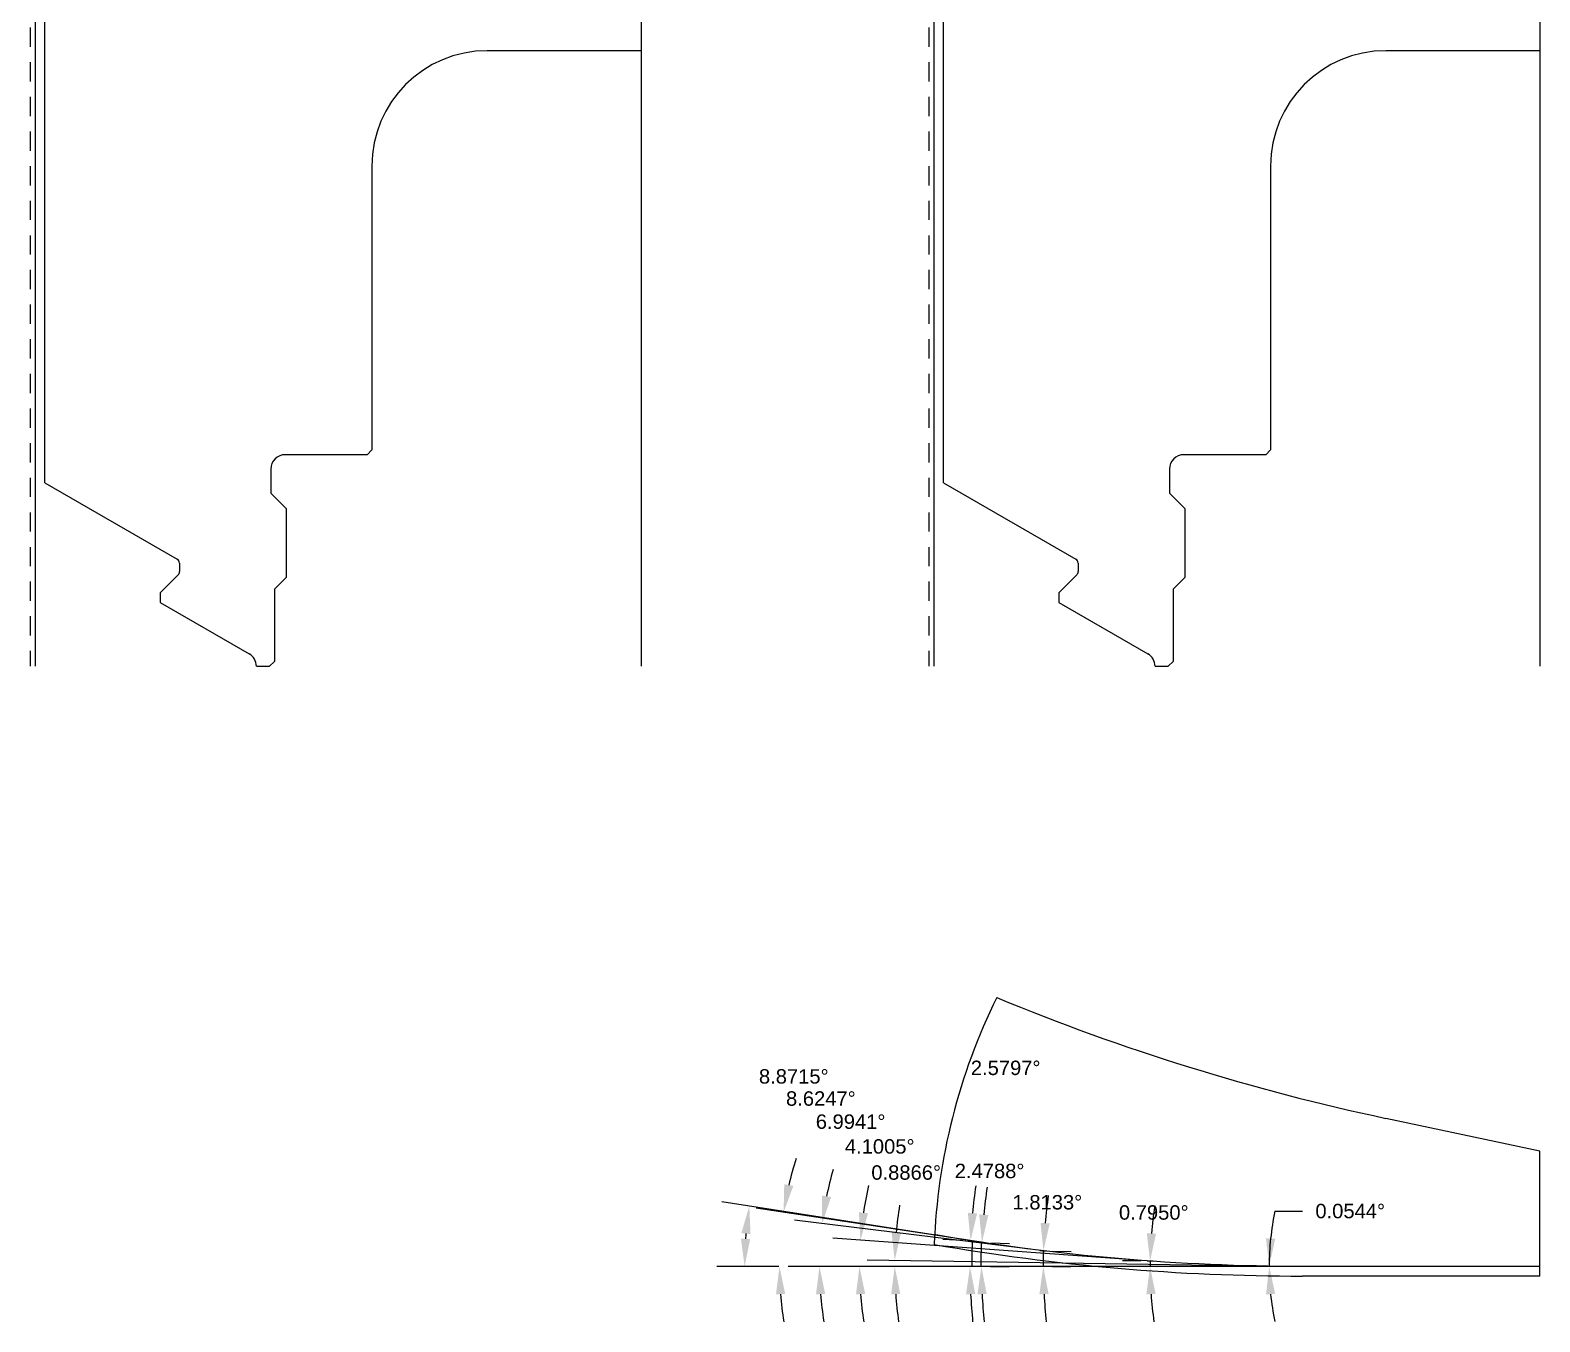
# Model space of a CAD drawing. Header units: inches. Extents: x 105.3 to 145.9, y -21.1 to -7.6.
# Drawn here: x 105.88 to 115.69, y -21.06 to -12.66 of the extents above; entities that cross this region are included whole.
import ezdxf

# ---------------------------------------------------------------- set-up
doc = ezdxf.new("R2010")
doc.units = ezdxf.units.IN
doc.header["$MEASUREMENT"] = 0
doc.header["$PDMODE"] = 35
doc.linetypes.add('HIDDEN2', pattern=[0.1875, 0.125, -0.0625])
doc.layers.get('Defpoints').update_dxf_attribs({"color": 10})
doc.layers.add('Dims', color=4, linetype='Continuous')
doc.styles.get("Standard").update_dxf_attribs({"font": 'arial.ttf'})
doc.dimstyles.get("Standard").update_dxf_attribs({"dimtxt": 0.09375, "dimasz": 0.18, "dimexe": 0.18, "dimexo": 0.0625, "dimgap": 0.09, "dimtad": 0, "dimtih": 1, "dimtoh": 1, "dimdec": 4, "dimzin": 0, "dimdsep": 46, "dimtxsty": 'Standard', "dimcen": 0.09, "dimadec": 4, "dimazin": 0, "dimtfac": 1, "dimtdec": 4, "dimtofl": 0, "dimtmove": 0, "dimatfit": 3, "dimfxl": 1, "dimtolj": 1, "dimtzin": 0, "dimarcsym": 0})

# ---------------------------------------------------------------- blocks, each defined once
blk = doc.blocks.new('*D51')
at = {"layer": 'Defpoints', "color": 0, "transparency": 16777216}
for p in [(110.8108, -20.697), (111.2741, -20.6402), (113.1428, -20.6604), (113.1828, -20.6633), (115.6939, -20.697)]:
    blk.add_point(p, dxfattribs=at)
at = {"layer": 'Dims', "color": 0, "lineweight": -2, "transparency": 16777216}
blk.add_line((113.0805, -20.6559), (111.1, -20.514), dxfattribs=at)
for start, end in [(167.23019, 171.56483), (184.33465, 188.66929)]:
    blk.add_arc((113.6532, -20.697), 2.3798, start, end, dxfattribs=at)
at = {"layer": 'Dims', "color": 0, "transparency": 16777216}
for points in [[(111.329, -20.3512), (111.2693, -20.3446), (111.2795, -20.5268)], [(111.2503, -20.878), (111.3102, -20.8757), (111.2734, -20.697)]]:
    blk.add_solid(points, dxfattribs=at)
at = {"layer": 'Dims', "color": 0, "transparency": 16777216, "insert": (111.4047, -19.9174), "char_height": 0.09375, "attachment_point": 5}
blk.add_mtext('\\A1;4.1005°', dxfattribs=at)
blk = doc.blocks.new('*D52')
at = {"layer": 'Defpoints', "color": 0, "transparency": 16777216}
for p in [(113.1612, -20.6853), (113.1628, -20.697), (113.1631, -20.6619), (115.6939, -20.697)]:
    blk.add_point(p, dxfattribs=at)
at = {"layer": 'Dims', "color": 0, "lineweight": -2, "transparency": 16777216}
for p, q in [((113.1003, -20.697), (112.9812, -20.697)), ((113.1006, -20.661), (112.9815, -20.6594))]:
    blk.add_line(p, q, dxfattribs=at)
for start, end in [(171.05932, 175.13218), (184.07286, 188.14573)]:
    blk.add_arc((115.6939, -20.697), 2.5327, start, end, dxfattribs=at)
at = {"layer": 'Dims', "color": 0, "transparency": 16777216}
for points in [[(113.2003, -20.4836), (113.1404, -20.4806), (113.1614, -20.6619)], [(113.1376, -20.8779), (113.1976, -20.8758), (113.1612, -20.697)]]:
    blk.add_solid(points, dxfattribs=at)
at = {"layer": 'Dims', "color": 0, "transparency": 16777216, "insert": (113.1855, -20.3467), "char_height": 0.09375, "attachment_point": 5}
blk.add_mtext('\\A1;0.7950°', dxfattribs=at)
blk = doc.blocks.new('*D56')
at = {"layer": 'Defpoints', "color": 0, "transparency": 16777216}
for p in [(112.4459, -20.5922), (112.4859, -20.5971), (110.8108, -20.697), (111.0153, -20.604), (115.6939, -20.697)]:
    blk.add_point(p, dxfattribs=at)
at = {"layer": 'Dims', "color": 0, "lineweight": -2, "transparency": 16777216}
blk.add_line((112.3839, -20.5846), (110.8517, -20.3966), dxfattribs=at)
for start, end in [(163.98456, 168.49523), (184.51067, 189.02134)]:
    blk.add_arc((113.3004, -20.697), 2.287, start, end, dxfattribs=at)
at = {"layer": 'Dims', "color": 0, "transparency": 16777216}
for points in [[(111.0889, -20.2457), (111.0297, -20.236), (111.0304, -20.4185)], [(110.9905, -20.878), (111.0504, -20.8757), (111.0134, -20.697)]]:
    blk.add_solid(points, dxfattribs=at)
at = {"layer": 'Dims', "color": 0, "transparency": 16777216, "insert": (111.2157, -19.7564), "char_height": 0.09375, "attachment_point": 5}
blk.add_mtext('\\A1;6.9941°', dxfattribs=at)
blk = doc.blocks.new('*D57')
at = {"layer": 'Defpoints', "color": 0, "transparency": 16777216}
for p in [(112.4675, -20.5949), (112.4659, -20.697), (112.4674, -20.663), (115.6939, -20.697)]:
    blk.add_point(p, dxfattribs=at)
at = {"layer": 'Dims', "color": 0, "lineweight": -2, "transparency": 16777216}
for p, q in [((112.53, -20.5968), (112.6487, -20.6006)), ((112.5284, -20.697), (112.6472, -20.697))]:
    blk.add_line(p, q, dxfattribs=at)
for start, end in [(171.79344, 174.99008), (183.19664, 186.39327)]:
    blk.add_arc((115.6939, -20.697), 3.2267, start, end, dxfattribs=at)
at = {"layer": 'Dims', "color": 0, "transparency": 16777216}
for points in [[(112.5095, -20.417), (112.4496, -20.4134), (112.4688, -20.5949)], [(112.4422, -20.8778), (112.5022, -20.8761), (112.4672, -20.697)]]:
    blk.add_solid(points, dxfattribs=at)
at = {"layer": 'Dims', "color": 0, "transparency": 16777216, "insert": (112.4942, -20.2803), "char_height": 0.09375, "attachment_point": 5}
blk.add_mtext('\\A1;1.8133°', dxfattribs=at)
blk = doc.blocks.new('*D59')
at = {"layer": 'Defpoints', "color": 0, "transparency": 16777216}
for p in [(110.5301, -20.5658), (111.9824, -20.5271), (112.0224, -20.5334), (110.8108, -20.697), (115.6939, -20.697)]:
    blk.add_point(p, dxfattribs=at)
at = {"layer": 'Dims', "color": 0, "lineweight": -2, "transparency": 16777216}
for p, q in [((111.9206, -20.5175), (110.3793, -20.2769)), ((110.7483, -20.697), (110.3467, -20.697))]:
    blk.add_line(p, q, dxfattribs=at)
blk.add_arc((113.0707, -20.697), 2.5441, 175.1832, 175.9453, dxfattribs=at)
at = {"layer": 'Dims', "color": 0, "transparency": 16777216}
for points in [[(110.5059, -20.4798), (110.5654, -20.4869), (110.5571, -20.3047)], [(110.563, -20.5182), (110.5031, -20.516), (110.5267, -20.697)]]:
    blk.add_solid(points, dxfattribs=at)
at = {"layer": 'Dims', "color": 0, "transparency": 16777216, "insert": (110.8463, -19.4624), "char_height": 0.09375, "attachment_point": 5}
blk.add_mtext('\\A1;8.8715°', dxfattribs=at)
blk = doc.blocks.new('*D143')
at = {"layer": 'Defpoints', "color": 0, "transparency": 16777216}
for p in [(112.0651, -20.5399), (112.0617, -20.697), (112.0658, -20.6447), (115.6939, -20.697)]:
    blk.add_point(p, dxfattribs=at)
at = {"layer": 'Dims', "color": 0, "lineweight": -2, "transparency": 16777216}
for p, q in [((112.1276, -20.5426), (112.2487, -20.5479)), ((112.1242, -20.697), (112.2455, -20.697))]:
    blk.add_line(p, q, dxfattribs=at)
for start, end in [(171.83595, 174.67856), (182.84261, 185.68522)]:
    blk.add_arc((115.6939, -20.697), 3.6285, start, end, dxfattribs=at)
at = {"layer": 'Dims', "color": 0, "transparency": 16777216}
for points in [[(112.111, -20.3625), (112.0512, -20.3584), (112.0689, -20.5401)], [(112.0399, -20.8777), (112.0999, -20.8762), (112.0655, -20.697)]]:
    blk.add_solid(points, dxfattribs=at)
at = {"layer": 'Dims', "color": 0, "transparency": 16777216, "insert": (112.1188, -20.0769), "char_height": 0.09375, "attachment_point": 5}
blk.add_mtext('\\A1;2.4788°', dxfattribs=at)
blk = doc.blocks.new('*D144')
at = {"layer": 'Defpoints', "color": 0, "transparency": 16777216}
for p in [(112.0061, -20.5308), (111.9917, -20.6414), (112.0024, -20.697), (115.6939, -20.697)]:
    blk.add_point(p, dxfattribs=at)
at = {"layer": 'Dims', "color": 0, "lineweight": -2, "transparency": 16777216}
for p, q in [((111.9437, -20.528), (111.8152, -20.5222)), ((111.9399, -20.697), (111.8112, -20.697))]:
    blk.add_line(p, q, dxfattribs=at)
for start, end in [(171.84899, 174.63463), (182.78563, 185.57126)]:
    blk.add_arc((115.6939, -20.697), 3.7027, start, end, dxfattribs=at)
at = {"layer": 'Dims', "color": 0, "transparency": 16777216}
for points in [[(112.0374, -20.3529), (111.9775, -20.3487), (111.995, -20.5303)], [(111.9656, -20.8777), (112.0256, -20.8762), (111.9912, -20.697)]]:
    blk.add_solid(points, dxfattribs=at)
at = {"layer": 'Dims', "color": 0, "transparency": 16777216, "insert": (112.2232, -19.407), "char_height": 0.09375, "attachment_point": 5}
blk.add_mtext('\\A1;2.5797°', dxfattribs=at)
blk = doc.blocks.new('*D165')
at = {"layer": 'Defpoints', "color": 0, "transparency": 16777216}
for p in [(110.7565, -20.5793), (112.0417, -20.5363), (112.0817, -20.5424), (110.8108, -20.697), (115.6939, -20.697)]:
    blk.add_point(p, dxfattribs=at)
at = {"layer": 'Dims', "color": 0, "lineweight": -2, "transparency": 16777216}
for p, q in [((111.9799, -20.527), (110.6022, -20.318)), ((110.7483, -20.697), (110.5736, -20.697))]:
    blk.add_line(p, q, dxfattribs=at)
for start, end in [(162.58591, 166.9806), (184.39468, 188.78937)]:
    blk.add_arc((113.1009, -20.697), 2.3473, start, end, dxfattribs=at)
at = {"layer": 'Dims', "color": 0, "transparency": 16777216}
for points in [[(110.8434, -20.1738), (110.7845, -20.1626), (110.7801, -20.345)], [(110.7305, -20.878), (110.7905, -20.8757), (110.7536, -20.697)]]:
    blk.add_solid(points, dxfattribs=at)
at = {"layer": 'Dims', "color": 0, "transparency": 16777216, "insert": (111.0224, -19.6062), "char_height": 0.09375, "attachment_point": 5}
blk.add_mtext('\\A1;8.6247°', dxfattribs=at)
blk = doc.blocks.new('*D202')
at = {"layer": 'Defpoints', "color": 0, "transparency": 16777216}
for p in [(113.9354, -20.6964), (113.9361, -20.6953), (113.9361, -20.697), (115.6939, -20.697)]:
    blk.add_point(p, dxfattribs=at)
at = {"layer": 'Dims', "color": 0, "lineweight": -2, "transparency": 16777216}
for p, q in [((113.9726, -20.3373), (114.1526, -20.3373)), ((113.8736, -20.6953), (113.7554, -20.6952)), ((113.8736, -20.697), (113.7554, -20.697))]:
    blk.add_line(p, q, dxfattribs=at)
for start, end in [(168.19543, 179.94561), (168.21088, 174.07824), (185.86736, 191.73472)]:
    blk.add_arc((115.6939, -20.697), 1.7585, start, end, dxfattribs=at)
at = {"layer": 'Dims', "color": 0, "transparency": 16777216}
for points in [[(113.9748, -20.5171), (113.9148, -20.514), (113.9354, -20.6953)], [(113.9147, -20.8783), (113.9746, -20.8752), (113.9354, -20.697)]]:
    blk.add_solid(points, dxfattribs=at)
at = {"layer": 'Dims', "color": 0, "transparency": 16777216, "insert": (114.462, -20.3373), "char_height": 0.09375, "attachment_point": 5}
blk.add_mtext('\\A1;0.0544°', dxfattribs=at)
blk = doc.blocks.new('*D203')
at = {"layer": 'Defpoints', "color": 0, "transparency": 16777216}
for p in [(110.8108, -20.697), (111.5023, -20.6839), (113.9161, -20.695), (113.9561, -20.6956), (115.6939, -20.697)]:
    blk.add_point(p, dxfattribs=at)
at = {"layer": 'Dims', "color": 0, "lineweight": -2, "transparency": 16777216}
blk.add_line((113.8537, -20.694), (111.3226, -20.6549), dxfattribs=at)
for start, end in [(170.99934, 175.05635), (184.05701, 188.11403)]:
    blk.add_arc((114.0449, -20.697), 2.5426, start, end, dxfattribs=at)
at = {"layer": 'Dims', "color": 0, "transparency": 16777216}
for points in [[(111.5417, -20.4794), (111.4818, -20.4764), (111.5026, -20.6577)], [(111.4787, -20.8779), (111.5386, -20.8758), (111.5023, -20.697)]]:
    blk.add_solid(points, dxfattribs=at)
at = {"layer": 'Dims', "color": 0, "transparency": 16777216, "insert": (111.5766, -20.087), "char_height": 0.09375, "attachment_point": 5}
blk.add_mtext('\\A1;0.8866°', dxfattribs=at)

msp = doc.modelspace()

# ---------------------------------------------------------------- linework, layer by layer
at = {"linetype": 'HIDDEN2'}
for p, q in [((105.8846, -9.04696), (105.8846, -16.79696)), ((111.72381, -9.04696), (111.72381, -16.79696))]:
    msp.add_line(p, q, dxfattribs=at)
for p, q in [((105.9172, -9.04696), (105.9172, -16.79696)), ((109.8547, -9.04696), (109.8547, -16.79696)), ((111.75641, -9.04696), (111.75641, -16.79696)), ((115.69391, -9.04696), (115.69391, -16.79696)), ((105.9797, -15.60428), (105.9797, -11.57301)), ((111.81891, -15.60428), (111.81891, -11.57301)), ((109.8547, -12.79696), (108.8547, -12.79696)), ((115.69391, -12.79696), (114.69391, -12.79696)), ((108.1047, -13.54696), (108.1047, -15.39071)), ((113.94391, -13.54696), (113.94391, -15.39071)), ((108.1047, -15.39071), (108.07345, -15.42196)), ((113.94391, -15.39071), (113.91266, -15.42196)), ((108.07345, -15.42196), (107.5422, -15.42196)), ((113.91266, -15.42196), (113.38141, -15.42196)), ((107.44845, -15.51571), (107.44845, -15.67196)), ((113.28766, -15.51571), (113.28766, -15.67196)), ((105.9797, -15.60428), (106.83908, -16.10044)), ((107.44845, -15.67196), (107.54735, -15.77086)), ((111.81891, -15.60428), (112.67829, -16.10044)), ((113.28766, -15.67196), (113.38656, -15.77086)), ((107.54735, -15.77086), (107.54735, -16.22111)), ((113.38656, -15.77086), (113.38656, -16.22111)), ((106.8547, -16.1275), (106.8547, -16.18154)), ((112.69391, -16.1275), (112.69391, -16.18154)), ((106.84555, -16.20364), (106.7297, -16.31949)), ((107.54735, -16.22111), (107.4715, -16.29696)), ((112.68476, -16.20364), (112.56891, -16.31949)), ((113.38656, -16.22111), (113.31071, -16.29696)), ((106.7297, -16.31949), (106.7297, -16.38199)), ((107.4715, -16.29696), (107.4715, -16.76571)), ((112.56891, -16.31949), (112.56891, -16.38199)), ((113.31071, -16.29696), (113.31071, -16.76571)), ((106.7297, -16.38199), (107.30783, -16.71577)), ((112.56891, -16.38199), (113.14704, -16.71577)), ((107.4715, -16.76571), (107.44025, -16.79696)), ((113.31071, -16.76571), (113.27946, -16.79696)), ((107.3547, -16.79696), (107.44025, -16.79696)), ((113.19391, -16.79696), (113.27946, -16.79696)), ((115.69391, -19.947), (114.69391, -19.73444)), ((115.69391, -20.697), (115.69391, -19.947)), ((115.69391, -20.7595), (115.69391, -20.697)), ((115.69391, -20.7595), (114.15181, -20.7595))]:
    msp.add_line(p, q)
at = {"color": 1}
for p, q in [((111.98239, -20.52712), (112.02239, -20.53337)), ((112.04172, -20.53634), (112.08172, -20.54241)), ((112.44593, -20.59217), (112.48593, -20.59708)), ((113.14281, -20.6604), (113.18281, -20.66327)), ((113.91614, -20.695), (113.95614, -20.69562))]:
    msp.add_line(p, q, dxfattribs=at)
msp.add_lwpolyline([(115.69391, -20.697), (114.15181, -20.697, -0.0429655), (111.76971, -20.49192)], format="xyb")
for centre, radius, start, end in [((108.8547, -13.54696), 0.75, 90, 180), ((114.69391, -13.54696), 0.75, 90, 180), ((107.5422, -15.51571), 0.09375, 90, 180), ((113.38141, -15.51571), 0.09375, 90, 180), ((106.82345, -16.1275), 0.03125, 0, 60), ((106.82345, -16.18154), 0.03125, 315, 0), ((112.66266, -16.1275), 0.03125, 0, 60), ((112.66266, -16.18154), 0.03125, 315, 0), ((107.26095, -16.79696), 0.09375, 0, 60), ((113.10016, -16.79696), 0.09375, 0, 60), ((115.69391, -20.697), 3.9375, 153.658483, 177.911502), ((117.70863, -5.5513), 14.5, 247.523693, 258), ((114.15181, -6.7595), 14, 260.159083, 270)]:
    msp.add_arc(centre, radius, start, end)
for radius, start in [(3.69153, 177.420256), (3.69153, 177.420256), (3.63219, 177.521174), (3.22799, 178.186716), (2.53111, 179.205044), (1.75777, 179.945606)]:
    msp.add_arc((115.69391, -20.697), radius, start, 180, dxfattribs=at)
at = {"layer": 'Dims', "color": 1}
msp.add_line((114.15181, -20.697), (110.81078, -20.697), dxfattribs=at)

# ---------------------------------------------------------------- dimensions: what is measured, and where the dimension line sits
at = {"layer": 'Dims'}
for base, line1, line2, picture, middle in [((110.53005856, -20.56575006), ((115.69391429, -20.69699649), (110.81077738, -20.69699649)), ((111.98238917, -20.52712159), (112.02238917, -20.53336504)), '*D59', (110.84631893, -19.46239877)), ((110.7565487, -20.579265), ((115.6939143, -20.6969965), (110.8107774, -20.6969965)), ((112.0417225, -20.5363401), (112.0817225, -20.5424072)), '*D165', (111.0224351, -19.6061988)), ((111.0152649, -20.603964), ((115.6939143, -20.6969965), (110.8107774, -20.6969965)), ((112.4459288, -20.5921733), (112.4859288, -20.5970805)), '*D56', (111.2157334, -19.7564376)), ((111.2741008, -20.6402291), ((115.6939143, -20.6969965), (110.8107774, -20.6969965)), ((113.1828079, -20.6632705), (113.1428079, -20.6604029)), '*D51', (111.4047361, -19.9174078)), ((111.502325, -20.683881), ((115.693914, -20.696996), (110.810777, -20.696996)), ((113.916143, -20.695004), (113.956143, -20.695623)), '*D203', (111.576557, -20.086963))]:
    dim = msp.add_angular_dim_2l(base=base, line1=line1, line2=line2, dimstyle='Standard', dxfattribs=at)
    dim.commit()
    dim.dimension.update_dxf_attribs({"geometry": picture, "text_midpoint": middle, "dimtype": 162})
for base, center, p1, p2, picture, middle in [((111.991667, -20.641428), (115.693914, -20.696996), (112.00613, -20.530842), (112.002389, -20.696996), '*D144', (112.223232, -19.407)), ((112.065834, -20.644672), (115.693914, -20.696996), (112.065121, -20.539904), (112.061723, -20.696996), '*D143', (112.118834, -20.076911)), ((112.467397, -20.662958), (115.693914, -20.696996), (112.467545, -20.594855), (112.465929, -20.696996), '*D57', (112.49424, -20.280269)), ((113.16122, -20.68528), (115.69391, -20.697), (113.16305, -20.66188), (113.16281, -20.697), '*D52', (113.18554, -20.34666))]:
    dim = msp.add_angular_dim_3p(base=base, center=center, p1=p1, p2=p2, dimstyle='Standard', dxfattribs=at)
    dim.commit()
    dim.dimension.update_dxf_attribs({"geometry": picture, "text_midpoint": middle, "dimtype": 165})
dim = msp.add_angular_dim_3p(base=(113.93542, -20.69644), center=(115.69391, -20.697), p1=(113.93614, -20.69533), p2=(113.93614, -20.697), dimstyle='Standard', dxfattribs=at)
dim.commit()
dim.dimension.update_dxf_attribs({"geometry": '*D202', "text_midpoint": (114.46202, -20.33725)})

doc.saveas('drawing.dxf')
